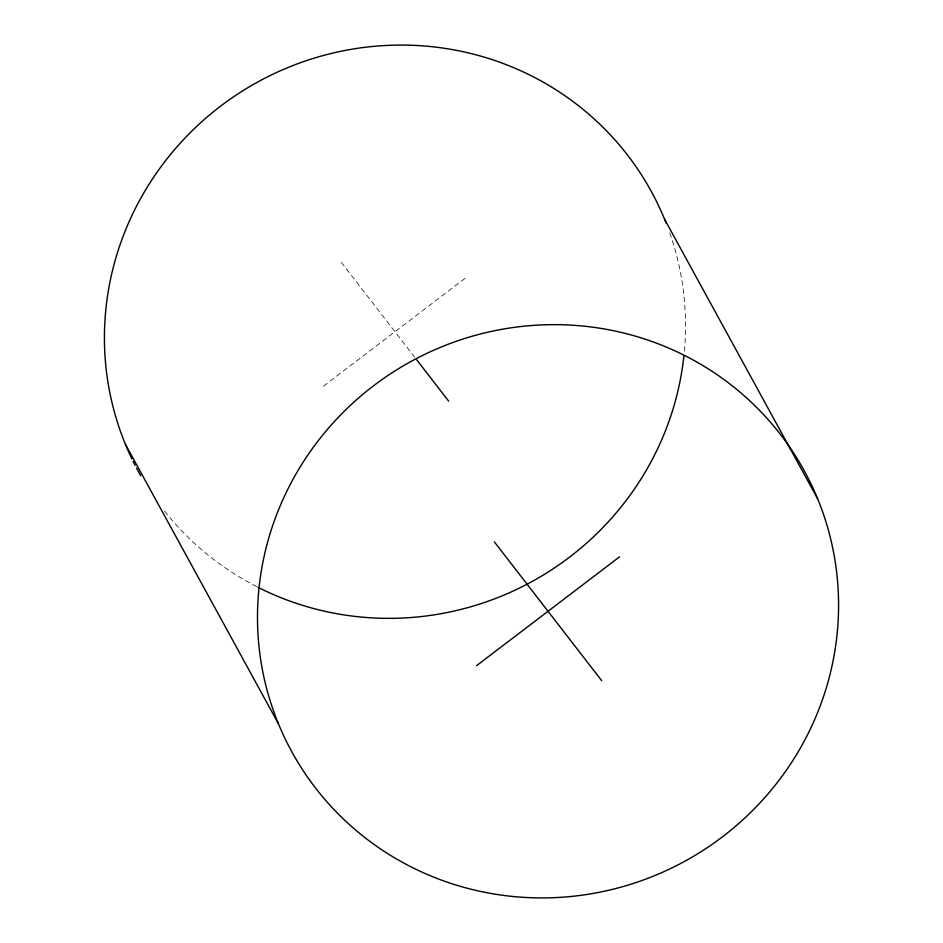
<?xml version="1.0" encoding="UTF-8"?>
<svg xmlns="http://www.w3.org/2000/svg" width="943" height="943" viewBox="0 0 943 943"><rect width="100%" height="100%" fill="white"/><g stroke="black" fill="none" stroke-linecap="round" stroke-linejoin="round"><path stroke-width="0.71" stroke-dasharray="4.71 3.54" d="M323.473 386.159L466.467 277.289M341.295 262.331L414.649 357.161M669.742 232.803A292.212 284.951 -28.7 0 1 684.205 353M256.838 586.735A292.212 284.951 -28.7 0 1 162.609 508.631"/><path stroke-width="1.41" d="M476.533 665.711L619.527 556.841M416.441 359.483L448.644 401.117M494.356 541.883L601.705 680.669M664.567 219.212L817.616 498.764A292.212 284.951 -28.7 0 1 507.075 895.85A292.212 284.951 -28.7 0 1 319.394 439.226A292.212 284.951 -28.7 0 1 817.616 498.764M125.384 444.236L278.433 723.788M131.89 458.852A292.212 284.951 -28.7 0 1 281.12 70.442A292.212 284.951 -28.7 0 1 666.182 223.243M683.899 355.924A292.212 284.951 -28.7 0 1 258.158 587.395M140.731 475.767A292.212 284.951 -28.7 0 1 136.499 468.023M135.144 465.418A292.212 284.951 -28.7 0 1 133.175 461.492"/></g></svg>
